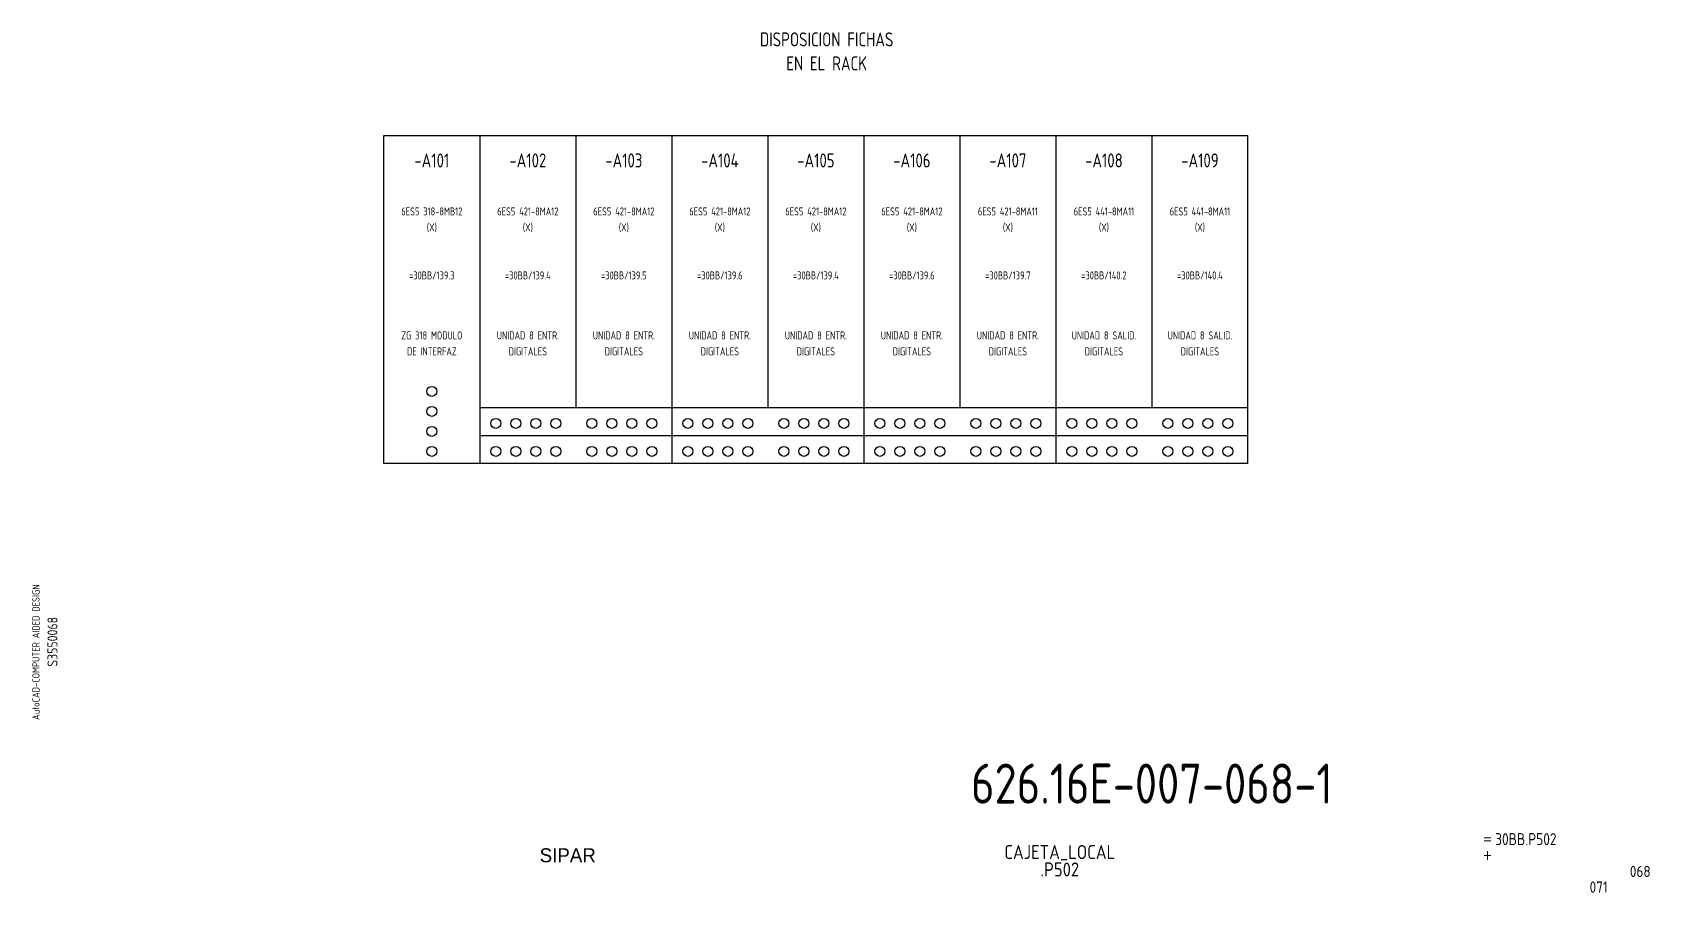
# Model space of a CAD drawing. Extents: x 10 to 1011, y 6 to 221.
# Drawn here: x 9.7 to 413.9, y 5.6 to 220.8 of the extents above; entities that cross this region are included whole.
import ezdxf
from ezdxf.enums import TextEntityAlignment as Align

# ---------------------------------------------------------------- set-up
doc = ezdxf.new("R2010")
doc.units = 0
doc.header["$LTSCALE"] = 5
doc.header["$MEASUREMENT"] = 0
doc.layers.get('0').update_dxf_attribs({"linetype": 'CONTINUOUS'})
doc.layers.add('3', color=3, linetype='CONTINUOUS')
doc.layers.add('CART', color=7, linetype='CONTINUOUS')
doc.styles.add('DIN', font='DIN.shx', dxfattribs={"width": 0.85})
doc.styles.add('N', font='ROMANS', dxfattribs={"width": 0.85, "height": 3})
doc.styles.add('X', font='UNIV.SHX', dxfattribs={"height": 3.5})

msp = doc.modelspace()

# ---------------------------------------------------------------- linework, layer by layer
for p, q in [((121.53, 195), (121.53, 113)), ((145.53, 195), (145.53, 127)), ((169.53, 195), (169.53, 113)), ((193.53, 195), (193.53, 127)), ((217.53, 195), (217.53, 113)), ((241.53, 195), (241.53, 127)), ((265.53, 195), (265.53, 113)), ((289.53, 195), (289.53, 127)), ((121.53, 127), (313.53, 127)), ((169.53, 127), (313.53, 127)), ((121.53, 120), (313.53, 120)), ((169.53, 120), (313.53, 120))]:
    msp.add_line(p, q)
for centre in [(109.53, 131), (109.53, 126), (109.53, 121), (125.53, 123), (130.53, 123), (135.53, 123), (140.53, 123), (149.53, 123), (154.53, 123), (159.53, 123), (164.53, 123), (173.53, 123), (178.53, 123), (183.53, 123), (188.53, 123), (197.53, 123), (202.53, 123), (207.53, 123), (212.53, 123), (221.53, 123), (226.53, 123), (231.53, 123), (236.53, 123), (245.53, 123), (250.53, 123), (255.53, 123), (260.53, 123), (269.53, 123), (274.53, 123), (279.53, 123), (284.53, 123), (293.53, 123), (298.53, 123), (303.53, 123), (308.53, 123), (109.53, 116), (125.53, 116), (130.53, 116), (135.53, 116), (140.53, 116), (149.53, 116), (154.53, 116), (159.53, 116), (164.53, 116), (173.53, 116), (178.53, 116), (183.53, 116), (188.53, 116), (197.53, 116), (202.53, 116), (207.53, 116), (212.53, 116), (221.53, 116), (226.53, 116), (231.53, 116), (236.53, 116), (245.53, 116), (250.53, 116), (255.53, 116), (260.53, 116), (269.53, 116), (274.53, 116), (279.53, 116), (284.53, 116), (293.53, 116), (298.53, 116), (303.53, 116), (308.53, 116)]:
    msp.add_circle(centre, 1.25)
at = {"layer": '3'}
for p, q in [((97.53, 195), (313.53, 195)), ((97.53, 113), (97.53, 195)), ((145.53, 195), (313.53, 195)), ((313.53, 113), (313.53, 195)), ((313.53, 113), (97.53, 113)), ((313.53, 113), (145.53, 113))]:
    msp.add_line(p, q, dxfattribs=at)

# ---------------------------------------------------------------- texts
at = {"color": 3, "style": 'DIN', "width": 0.8}
for s, p in [('DISPOSICION FICHAS', (208.23, 217.27)), ('EN EL RACK', (208.23, 211.27))]:
    msp.add_text(s, height=3.5, dxfattribs=at).set_placement(p, align=Align.CENTER)
at = {"color": 1, "style": 'DIN', "width": 0.8}
for s, p in [('6ES5 318-8MB12', (109.53, 175)), ('6ES5 421-8MA12', (133.53, 175)), ('6ES5 421-8MA12', (157.53, 175)), ('6ES5 421-8MA12', (181.53, 175)), ('6ES5 421-8MA12', (205.53, 175)), ('6ES5 421-8MA12', (229.53, 175)), ('6ES5 421-8MA11', (253.53, 175)), ('6ES5 441-8MA11', (277.53, 175)), ('6ES5 441-8MA11', (301.53, 175)), ('(X)', (109.53, 171)), ('(X)', (133.53, 171)), ('(X)', (157.53, 171)), ('(X)', (181.53, 171)), ('(X)', (205.53, 171)), ('(X)', (229.53, 171)), ('(X)', (253.53, 171)), ('(X)', (277.53, 171)), ('(X)', (301.53, 171))]:
    msp.add_text(s, height=2, dxfattribs=at).set_placement(p, align=Align.CENTER)
at = {"color": 7, "style": 'DIN', "width": 0.8}
for s, p in [('=30BB/139.3', (109.53, 159)), ('=30BB/139.4', (133.53, 159)), ('=30BB/139.5', (157.53, 159)), ('=30BB/139.6', (181.53, 159)), ('=30BB/139.4', (205.53, 159)), ('=30BB/139.6', (229.53, 159)), ('=30BB/139.7', (253.53, 159)), ('=30BB/140.2', (277.53, 159)), ('=30BB/140.4', (301.53, 159)), ('ZG 318 MODULO', (109.53, 144)), ('DE INTERFAZ', (109.53, 140))]:
    msp.add_text(s, height=2, dxfattribs=at).set_placement(p, align=Align.CENTER)
at = {"style": 'DIN', "width": 0.8}
for s, p in [('UNIDAD 8 ENTR.', (133.53, 144)), ('UNIDAD 8 ENTR.', (157.53, 144)), ('UNIDAD 8 ENTR.', (181.53, 144)), ('UNIDAD 8 ENTR.', (205.53, 144)), ('UNIDAD 8 ENTR.', (229.53, 144)), ('UNIDAD 8 ENTR.', (253.53, 144)), ('UNIDAD 8 SALID.', (277.53, 144)), ('UNIDAD 8 SALID.', (301.53, 144)), ('DIGITALES', (133.53, 140)), ('DIGITALES', (157.53, 140)), ('DIGITALES', (181.53, 140)), ('DIGITALES', (205.53, 140)), ('DIGITALES', (229.53, 140)), ('DIGITALES', (253.53, 140)), ('DIGITALES', (277.53, 140)), ('DIGITALES', (301.53, 140))]:
    msp.add_text(s, height=2, dxfattribs=at).set_placement(p, align=Align.CENTER)
at = {"color": 2, "insert": (244.32, 37.92), "char_height": 10, "width": 111.0411, "attachment_point": 1, "style": 'DIN'}
msp.add_mtext('626.16E-007-068-1', dxfattribs=at)
at = {"layer": '3', "style": 'DIN', "width": 0.8}
for s, p in [('-A101', (109.53, 187)), ('-A102', (133.53, 187)), ('-A103', (157.53, 187)), ('-A104', (181.53, 187)), ('-A105', (205.53, 187)), ('-A106', (229.53, 187)), ('-A107', (253.53, 187)), ('-A108', (277.53, 187)), ('-A109', (301.53, 187))]:
    msp.add_text(s, height=3.5, dxfattribs=at).set_placement(p, align=Align.CENTER)
at = {"layer": 'CART', "color": 1, "style": 'DIN', "width": 0.9}
msp.add_text('AutoCAD-COMPUTER AIDED DESIGN', height=1.8, rotation=90, dxfattribs=at).set_placement((11.47, 48.84))
at = {"layer": 'CART', "color": 3, "style": 'N', "width": 0.85}
for s, p in [('=', (372.24, 17.91)), ('+', (372.24, 13.87))]:
    msp.add_text(s, height=2.5, dxfattribs=at).set_placement(p)
at = {"layer": 'CART', "color": 3, "style": 'DIN', "width": 0.9, "flags": 1}
msp.add_attdef('S3550068', text='', height=2.5, rotation=90, dxfattribs=at).set_placement((15.95, 68.38), align=Align.CENTER)
at = {"layer": 'CART', "color": 3, "style": 'DIN', "width": 0.85}
msp.add_attdef('30BB.P502', text='', height=3, dxfattribs=at).set_placement((375.33, 16.63), align=Align.BOTTOM_LEFT)
at = {"layer": 'CART', "color": 6, "style": 'X', "flags": 1}
msp.add_attdef('SIPAR', text='', height=3.5, dxfattribs=at).set_placement((143.5, 15), align=Align.MIDDLE)
at = {"layer": 'CART', "color": 2, "style": 'DIN', "width": 0.9, "flags": 1}
for tag, p in [('CAJETA_LOCAL', (266.5, 15.65)), ('.P502', (266.5, 11.45))]:
    msp.add_attdef(tag, text='', height=3.5, dxfattribs=at).set_placement(p, align=Align.MIDDLE)
msp.add_attdef('068', text='', height=2.8, dxfattribs=at).set_placement((414.2, 9.56), align=Align.RIGHT)
at = {"layer": 'CART', "color": 7, "style": 'DIN', "width": 0.9, "flags": 1}
msp.add_attdef('071', (398.93, 5.65), '', height=2.8, dxfattribs=at)

doc.saveas('drawing.dxf')
